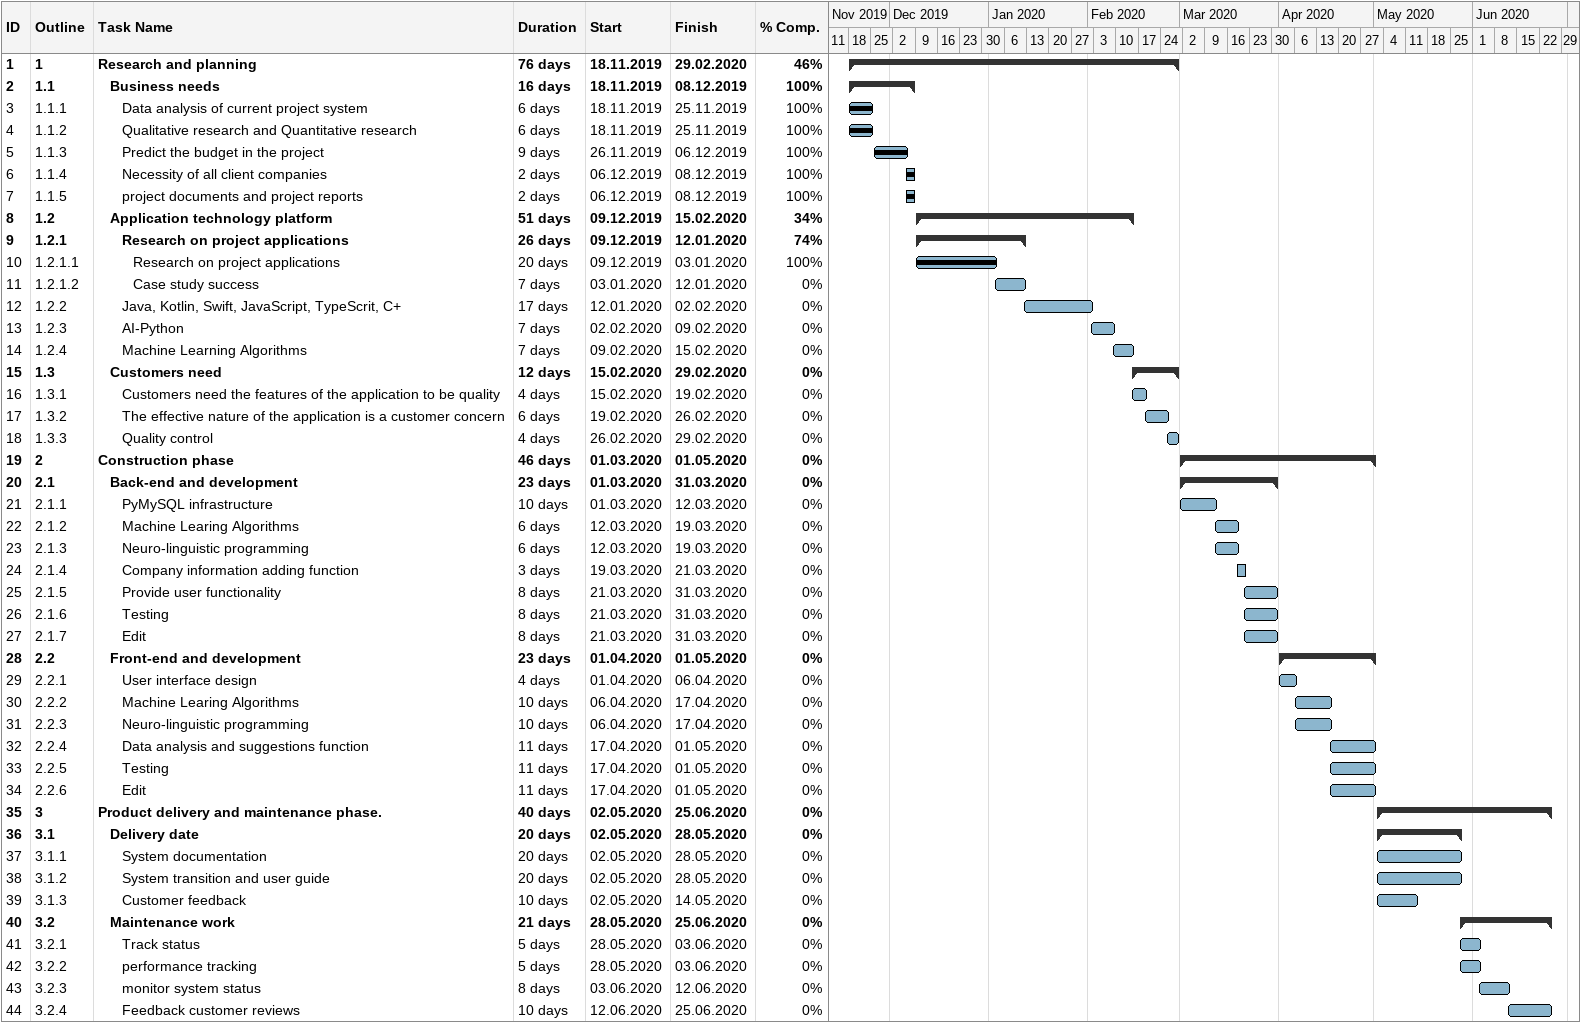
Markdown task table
| ID | WBS | Task | Duration | Start | Finish | % complete |
|---|---|---|---|---|---|---|
| 1 | 1 | **Research and planning** | 76d | 2019-11-18 | 2020-02-29 | 46 |
| 2 | 1.1 | **Business needs** | 16d | 2019-11-18 | 2019-12-08 | 100 |
| 3 | 1.1.1 | Data analysis of current project system | 6d | 2019-11-18 | 2019-11-25 | 100 |
| 4 | 1.1.2 | Qualitative research and Quantitative research | 6d | 2019-11-18 | 2019-11-25 | 100 |
| 5 | 1.1.3 | Predict the budget in the project | 9d | 2019-11-26 | 2019-12-06 | 100 |
| 6 | 1.1.4 | Necessity of all client companies | 2d | 2019-12-06 | 2019-12-08 | 100 |
| 7 | 1.1.5 | project documents and project reports | 2d | 2019-12-06 | 2019-12-08 | 100 |
| 8 | 1.2 | **Application technology platform** | 51d | 2019-12-09 | 2020-02-15 | 34 |
| 9 | 1.2.1 | **Research on project applications** | 26d | 2019-12-09 | 2020-01-12 | 74 |
| 10 | 1.2.1.1 | Research on project applications | 20d | 2019-12-09 | 2020-01-03 | 100 |
| 11 | 1.2.1.2 | Case study success | 7d | 2020-01-03 | 2020-01-12 | 0 |
| 12 | 1.2.2 | Java, Kotlin, Swift, JavaScript, TypeScrit, C+ | 17d | 2020-01-12 | 2020-02-02 | 0 |
| 13 | 1.2.3 | AI-Python | 7d | 2020-02-02 | 2020-02-09 | 0 |
| 14 | 1.2.4 | Machine Learning Algorithms | 7d | 2020-02-09 | 2020-02-15 | 0 |
| 15 | 1.3 | **Customers need** | 12d | 2020-02-15 | 2020-02-29 | 0 |
| 16 | 1.3.1 | Customers need the features of the application to be quality | 4d | 2020-02-15 | 2020-02-19 | 0 |
| 17 | 1.3.2 | The effective nature of the application is a customer concern | 6d | 2020-02-19 | 2020-02-26 | 0 |
| 18 | 1.3.3 | Quality control | 4d | 2020-02-26 | 2020-02-29 | 0 |
| 19 | 2 | **Construction phase** | 46d | 2020-03-01 | 2020-05-01 | 0 |
| 20 | 2.1 | **Back-end and development** | 23d | 2020-03-01 | 2020-03-31 | 0 |
| 21 | 2.1.1 | PyMySQL infrastructure | 10d | 2020-03-01 | 2020-03-12 | 0 |
| 22 | 2.1.2 | Machine Learing Algorithms | 6d | 2020-03-12 | 2020-03-19 | 0 |
| 23 | 2.1.3 | Neuro-linguistic programming | 6d | 2020-03-12 | 2020-03-19 | 0 |
| 24 | 2.1.4 | Company information adding function | 3d | 2020-03-19 | 2020-03-21 | 0 |
| 25 | 2.1.5 | Provide user functionality | 8d | 2020-03-21 | 2020-03-31 | 0 |
| 26 | 2.1.6 | Testing | 8d | 2020-03-21 | 2020-03-31 | 0 |
| 27 | 2.1.7 | Edit | 8d | 2020-03-21 | 2020-03-31 | 0 |
| 28 | 2.2 | **Front-end and development** | 23d | 2020-04-01 | 2020-05-01 | 0 |
| 29 | 2.2.1 | User interface design | 4d | 2020-04-01 | 2020-04-06 | 0 |
| 30 | 2.2.2 | Machine Learing Algorithms | 10d | 2020-04-06 | 2020-04-17 | 0 |
| 31 | 2.2.3 | Neuro-linguistic programming | 10d | 2020-04-06 | 2020-04-17 | 0 |
| 32 | 2.2.4 | Data analysis and suggestions function | 11d | 2020-04-17 | 2020-05-01 | 0 |
| 33 | 2.2.5 | Testing | 11d | 2020-04-17 | 2020-05-01 | 0 |
| 34 | 2.2.6 | Edit | 11d | 2020-04-17 | 2020-05-01 | 0 |
| 35 | 3 | **Product delivery and maintenance phase.** | 40d | 2020-05-02 | 2020-06-25 | 0 |
| 36 | 3.1 | **Delivery date** | 20d | 2020-05-02 | 2020-05-28 | 0 |
| 37 | 3.1.1 | System documentation | 20d | 2020-05-02 | 2020-05-28 | 0 |
| 38 | 3.1.2 | System transition and user guide | 20d | 2020-05-02 | 2020-05-28 | 0 |
| 39 | 3.1.3 | Customer feedback | 10d | 2020-05-02 | 2020-05-14 | 0 |
| 40 | 3.2 | **Maintenance work** | 21d | 2020-05-28 | 2020-06-25 | 0 |
| 41 | 3.2.1 | Track status | 5d | 2020-05-28 | 2020-06-03 | 0 |
| 42 | 3.2.2 | performance tracking | 5d | 2020-05-28 | 2020-06-03 | 0 |
| 43 | 3.2.3 | monitor system status | 8d | 2020-06-03 | 2020-06-12 | 0 |
| 44 | 3.2.4 | Feedback customer reviews | 10d | 2020-06-12 | 2020-06-25 | 0 |
